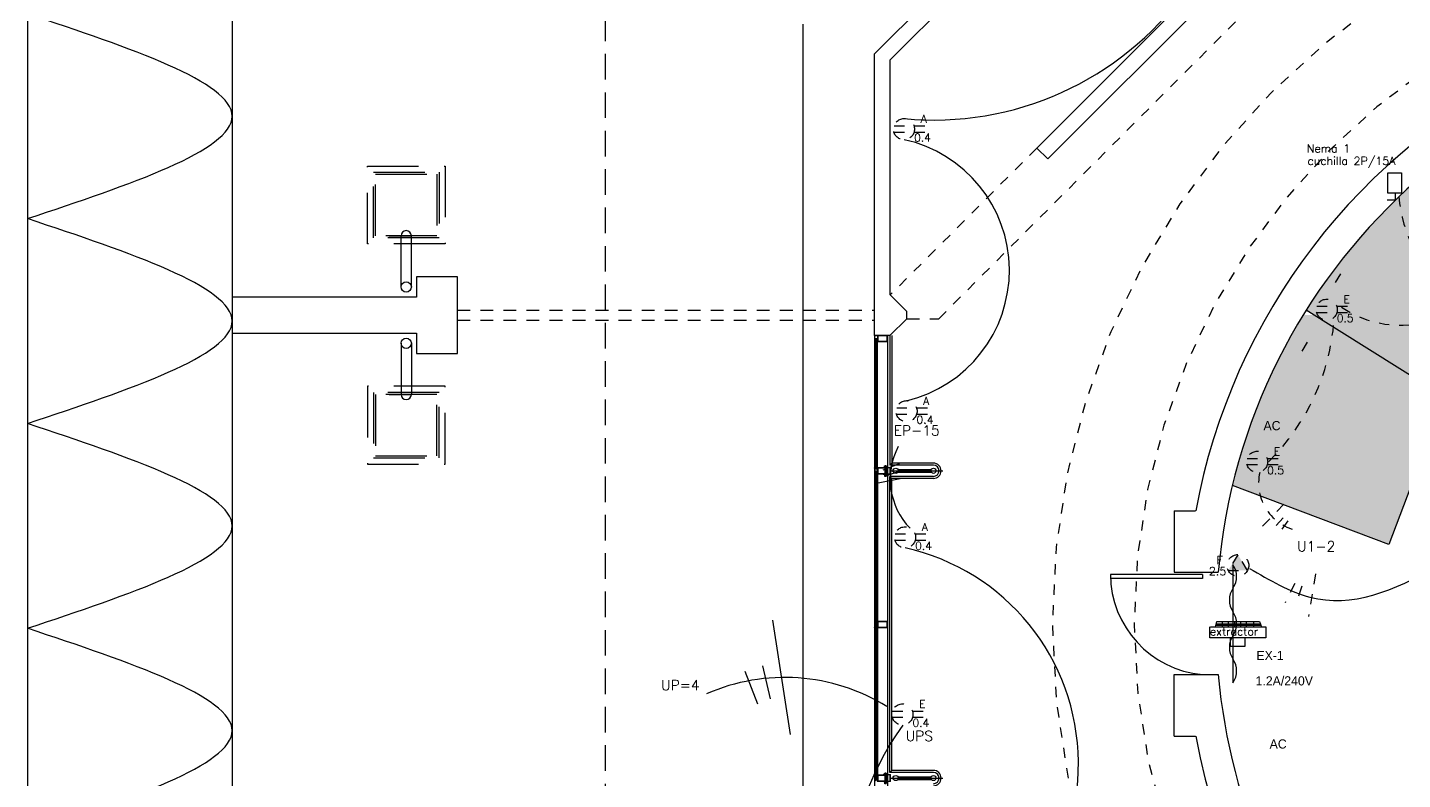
# Model space of a CAD drawing. Extents: x 622.2 to 680.8, y 643.9 to 685.6.
# Drawn here: x 622.25 to 635.68, y 662.4 to 669.74 of the extents above; entities that cross this region are included whole.
import ezdxf

# ---------------------------------------------------------------- set-up
doc = ezdxf.new("R2010")
doc.units = 0
doc.header["$LTSCALE"] = 0.5
doc.header["$MEASUREMENT"] = 0
for name, pattern in [('DASHDOTX2', [2, 1, -0.5, 0, -0.5]), ('HIDDEN', [0.375, 0.25, -0.125]), ('HIDDEN2', [0.1875, 0.125, -0.0625])]:
    doc.linetypes.add(name, pattern=pattern)
for name, color, linetype in [('ALUMBRADO', 6, 'CONTINUOUS'), ('columnas', 5, 'CONTINUOUS'), ('paredes', 1, 'CONTINUOUS'), ('PISO', 1, 'CONTINUOUS'), ('pisoplanta', 1, 'CONTINUOUS'), ('PROYECCIONES', 6, 'HIDDEN'), ('PUERTAS', 1, 'CONTINUOUS'), ('talud', 5, 'CONTINUOUS'), ('texturas', 6, 'CONTINUOUS'), ('TOMAS', 4, 'HIDDEN2'), ('TUBERIA', 7, 'DASHDOTX2'), ('UNIFILAR', 1, 'CONTINUOUS'), ('ventanas', 1, 'CONTINUOUS'), ('vidrio', 6, 'CONTINUOUS')]:
    doc.layers.add(name, color=color, linetype=linetype)
doc.styles.add('romans', font='romans.shx')

# ---------------------------------------------------------------- blocks, each defined once
blk = doc.blocks.new('apoymuro-cortina')
at = {"layer": 'vidrio', "color": 1, "linetype": 'Continuous'}
for p, q in [((0, 0), (-0.099, 0)), ((0, -0.057), (0, 0)), ((-0.125, -0.001), (-0.125, -0.057)), ((-0.119, 0), (-0.124, 0)), ((-0.124, -0.057), (-0.119, -0.057)), ((-0.122, -0.01), (-0.122, -0.003)), ((-0.122, -0.032), (-0.122, -0.013)), ((-0.096, -0.032), (-0.122, -0.032)), ((-0.122, -0.035), (-0.096, -0.035)), ((-0.122, -0.044), (-0.122, -0.035)), ((-0.122, -0.054), (-0.122, -0.048)), ((-0.121, -0.003), (-0.12, -0.003)), ((-0.12, -0.01), (-0.121, -0.01)), ((-0.121, -0.013), (-0.119, -0.013)), ((-0.119, -0.045), (-0.121, -0.045)), ((-0.121, -0.047), (-0.12, -0.047)), ((-0.12, -0.055), (-0.121, -0.055)), ((-0.12, -0.003), (-0.12, -0.004)), ((-0.12, -0.009), (-0.12, -0.01)), ((-0.12, -0.047), (-0.12, -0.048)), ((-0.12, -0.054), (-0.12, -0.055)), ((-0.119, -0.004), (-0.119, -0.001)), ((-0.119, -0.012), (-0.119, -0.009)), ((-0.119, -0.048), (-0.119, -0.045)), ((-0.119, -0.057), (-0.119, -0.054)), ((-0.1, -0.001), (-0.1, -0.004)), ((-0.1, -0.009), (-0.1, -0.012)), ((-0.1, -0.045), (-0.1, -0.048)), ((-0.1, -0.054), (-0.1, -0.057)), ((-0.099, -0.013), (-0.097, -0.013)), ((-0.097, -0.045), (-0.099, -0.045)), ((-0.099, -0.057), (-0.094, -0.057)), ((-0.098, -0.003), (-0.097, -0.003)), ((-0.098, -0.004), (-0.098, -0.003)), ((-0.098, -0.01), (-0.098, -0.009)), ((-0.097, -0.01), (-0.098, -0.01)), ((-0.098, -0.047), (-0.097, -0.047)), ((-0.098, -0.048), (-0.098, -0.047)), ((-0.098, -0.055), (-0.098, -0.054)), ((-0.097, -0.055), (-0.098, -0.055)), ((-0.096, -0.003), (-0.096, -0.01)), ((-0.096, -0.013), (-0.096, -0.032)), ((-0.096, -0.035), (-0.096, -0.044)), ((-0.096, -0.048), (-0.096, -0.054)), ((-0.094, -0.057), (0, -0.057)), ((-0.093, -0.003), (-0.093, -0.054)), ((-0.004, -0.003), (-0.093, -0.003)), ((-0.093, -0.055), (-0.004, -0.055)), ((-0.003, -0.054), (-0.003, -0.003))]:
    blk.add_line(p, q, dxfattribs=at)
at = {"layer": 'vidrio', "linetype": 'Continuous'}
for p, q in [((-0.04, 0.002), (-0.04, 0.005)), ((-0.04, 0.005), (0.031, 0.005)), ((0.027, 0.002), (-0.04, 0.002)), ((-0.032, 0.006), (-0.032, 0.008)), ((-0.032, 0.008), (-0.006, 0.008)), ((-0.006, 0.006), (-0.032, 0.006)), ((-0.009, 0.01), (-0.029, 0.01)), ((-0.029, 0.01), (-0.029, 0.008)), ((-0.029, 0.008), (-0.009, 0.008)), ((-0.028, 0.011), (-0.028, 0.02)), ((-0.026, 0.021), (-0.011, 0.021)), ((-0.011, 0.011), (-0.026, 0.011)), ((-0.024, 0.02), (-0.024, 0.011)), ((-0.015, 0.021), (-0.023, 0.021)), ((-0.014, 0.011), (-0.014, 0.02)), ((-0.009, 0.02), (-0.009, 0.011)), ((-0.009, 0.008), (-0.009, 0.01)), ((-0.006, 0.008), (-0.006, 0.006)), ((0.027, -0.059), (0.027, 0.002)), ((0.031, -0.063), (0.031, 0.005)), ((-0.105, -0.044), (-0.113, -0.044)), ((-0.04, -0.059), (0.027, -0.059)), ((-0.04, -0.063), (-0.04, -0.059)), ((0.031, -0.063), (-0.04, -0.063)), ((-0.032, -0.063), (-0.032, -0.065)), ((-0.006, -0.063), (-0.032, -0.063)), ((-0.032, -0.065), (-0.006, -0.065)), ((-0.029, -0.068), (-0.029, -0.065)), ((-0.029, -0.065), (-0.009, -0.065)), ((-0.009, -0.068), (-0.029, -0.068)), ((-0.028, -0.069), (-0.028, -0.078)), ((-0.011, -0.068), (-0.026, -0.068)), ((-0.026, -0.078), (-0.011, -0.078)), ((-0.013, -0.005), (-0.025, -0.005)), ((-0.025, -0.005), (-0.025, -0.052)), ((-0.025, -0.052), (-0.013, -0.052)), ((-0.025, -0.083), (-0.025, -0.078)), ((-0.013, -0.079), (-0.025, -0.079)), ((-0.013, -0.081), (-0.025, -0.081)), ((-0.025, -0.083), (-0.024, -0.084)), ((-0.013, -0.083), (-0.025, -0.083)), ((-0.024, -0.078), (-0.024, -0.069)), ((-0.014, -0.084), (-0.024, -0.084)), ((-0.015, -0.078), (-0.023, -0.078)), ((-0.015, -0.08), (-0.023, -0.08)), ((-0.015, -0.082), (-0.023, -0.082)), ((-0.019, -0.084), (-0.019, -0.084)), ((-0.014, -0.069), (-0.014, -0.078)), ((-0.013, -0.083), (-0.014, -0.084)), ((-0.013, -0.052), (-0.013, -0.005)), ((-0.013, -0.083), (-0.013, -0.078)), ((-0.009, -0.065), (-0.009, -0.068)), ((-0.009, -0.078), (-0.009, -0.069)), ((-0.006, -0.065), (-0.006, -0.063))]:
    blk.add_line(p, q, dxfattribs=at)
at = {"layer": 'vidrio', "color": 1, "linetype": 'Continuous', "extrusion": (0, 0, -1)}
for centre, major_axis, start_param, end_param in [((-0.099, -0.001), (0.000451, -0.000451), 2.356194, 3.926991), ((-0.124, -0.001), (0.000451, -0.000451), 2.356194, 3.926991), ((-0.124, -0.057), (0.000451, 0.000451), 2.356194, 3.926991), ((-0.121, -0.003), (0.000451, -0.000451), 2.356194, 3.926991), ((-0.121, -0.01), (0.000451, 0.000451), 2.356194, 3.926991), ((-0.121, -0.013), (0.000451, -0.000451), 2.356194, 3.926991), ((-0.121, -0.044), (0.000451, 0.000451), 2.356194, 3.926991), ((-0.121, -0.048), (0.000451, -0.000451), 2.356194, 3.926991), ((-0.121, -0.054), (0.000451, 0.000451), 2.356194, 3.926991), ((-0.119, -0.004), (0.000451, 0.000451), 2.356194, 3.926991), ((-0.119, -0.009), (0.000451, -0.000451), 2.356194, 3.926991), ((-0.119, -0.048), (0.000451, 0.000451), 2.356194, 3.926991), ((-0.119, -0.054), (0.000451, -0.000451), 2.356194, 3.926991), ((-0.119, -0.001), (0.000451, -0.000451), 3.926991, 5.497787), ((-0.119, -0.004), (0.000451, -0.000451), -0.785398, 0.785398), ((-0.119, -0.009), (0.000451, -0.000451), 3.926991, 5.497787), ((-0.119, -0.012), (0.000451, -0.000451), -0.785398, 0.785398), ((-0.119, -0.045), (0.000451, -0.000451), 3.926991, 5.497787), ((-0.119, -0.048), (0.000451, -0.000451), -0.785398, 0.785398), ((-0.119, -0.054), (0.000451, -0.000451), 3.926991, 5.497787), ((-0.119, -0.057), (0.000451, -0.000451), -0.785398, 0.785398), ((-0.099, -0.004), (0.000451, 0.000451), 2.356194, 3.926991), ((-0.099, -0.009), (0.000451, -0.000451), 2.356194, 3.926991), ((-0.099, -0.012), (0.000451, 0.000451), 2.356194, 3.926991), ((-0.099, -0.045), (0.000451, -0.000451), 2.356194, 3.926991), ((-0.099, -0.048), (0.000451, 0.000451), 2.356194, 3.926991), ((-0.099, -0.054), (0.000451, -0.000451), 2.356194, 3.926991), ((-0.099, -0.057), (0.000451, 0.000451), 2.356194, 3.926991), ((-0.099, -0.004), (0.000451, -0.000451), -0.785398, 0.785398), ((-0.099, -0.009), (0.000451, -0.000451), 3.926991, 5.497787), ((-0.099, -0.048), (0.000451, -0.000451), -0.785398, 0.785398), ((-0.099, -0.054), (0.000451, -0.000451), 3.926991, 5.497787), ((-0.097, -0.003), (0.000451, 0.000451), 5.497787, 7.068583), ((-0.097, -0.01), (0.000451, -0.000451), -0.785398, 0.785398), ((-0.097, -0.013), (0.000451, -0.000451), 3.926991, 5.497787), ((-0.097, -0.044), (0.000451, -0.000451), -0.785398, 0.785398), ((-0.097, -0.048), (0.000451, 0.000451), 5.497787, 7.068583), ((-0.093, -0.003), (0.000361, 0.000361), 3.926991, 5.497787), ((-0.093, -0.054), (0.000361, 0.000361), 2.356194, 3.926991)]:
    blk.add_ellipse(centre, major_axis=major_axis, ratio=1, start_param=start_param, end_param=end_param, dxfattribs=at)
at = {"layer": 'vidrio', "linetype": 'Continuous', "extrusion": (0, 0, -1)}
for centre, major_axis, start_param, end_param in [((-0.026, 0.016), (0.00325, -0.00325), 3.399063, 4.454918), ((-0.026, 0.015), (0.00325, -0.00325), 0.257471, 1.313326), ((-0.019, 0), (0.0144, -0.0144), 3.678281, 4.175701), ((-0.019, 0.031), (0.0144, 0.0144), 2.107484, 2.604904), ((-0.011, 0.016), (0.00325, -0.00325), 3.399063, 4.454918), ((-0.011, 0.015), (0.00325, -0.00325), 0.257471, 1.313326), ((-0.026, -0.073), (0.00325, 0.00325), 4.96986, 6.025715), ((-0.026, -0.074), (0.00325, 0.00325), 1.828267, 2.884122), ((-0.019, -0.088), (0.0144, 0.0144), 5.249077, 5.746497), ((-0.019, -0.058), (0.0144, -0.0144), 0.536688, 1.034108), ((-0.011, -0.073), (0.00325, 0.00325), 4.96986, 6.025715), ((-0.011, -0.074), (0.00325, 0.00325), 1.828267, 2.884122)]:
    blk.add_ellipse(centre, major_axis=major_axis, ratio=1, start_param=start_param, end_param=end_param, dxfattribs=at)
at = {"layer": 'vidrio', "color": 5, "linetype": 'Continuous', "extrusion": (0, 0, -1)}
for centre, major_axis, start_param, end_param in [((-0.004, -0.003), (0.000361, -0.000361), 3.926991, 5.497787), ((-0.004, -0.054), (0.000361, 0.000361), 0.785398, 2.356194)]:
    blk.add_ellipse(centre, major_axis=major_axis, ratio=1, start_param=start_param, end_param=end_param, dxfattribs=at)

msp = doc.modelspace()

# ---------------------------------------------------------------- hatches: boundary and pattern name
at = {"layer": 'PROYECCIONES', "true_color": 0x939598}
h = msp.add_hatch(dxfattribs=at)
h.set_pattern_fill('CROSS,_O', color=252, scale=0.3)
h.set_pattern_definition([(0, (-413.19032, -572.80315), (0.075, 0.075), [0.0375, -0.1125]), (90, (-413.17157, -572.8219), (-0.075, 0.075), [0.0375, -0.1125])])
h.paths.add_polyline_path([(639.606, 669.676, 0.14114), (636.547, 668.795), (637.345, 667.525, -0.14114), (639.606, 668.176)])
h.paths.add_polyline_path([(639.606, 668.176, 0.14114), (637.345, 667.525), (637.396, 667.444), (639.045, 668.068), (639.311, 667.207, -0.01158), (639.606, 667.353)])
h.paths.add_polyline_path([(639.606, 668.176), (639.606, 667.353, -0.058512), (641.178, 667.875, 0.094999)])
h.paths.add_polyline_path([(641.227, 667.782), (641.201, 667.865, 0.001493), (641.178, 667.875, 0.058512), (639.606, 667.353), (639.606, 667.281)])
h.paths.add_polyline_path([(640.673, 669.576, 0.046716), (639.606, 669.676), (639.606, 668.176, -0.096506), (641.201, 667.865)])
h.paths.add_polyline_path([(636.547, 668.795, 0.056195), (635.54, 667.992), (636.595, 666.936), (636.606, 666.936, -0.05576), (637.345, 667.525)])
h.paths.add_polyline_path([(637.396, 667.444), (637.345, 667.525, 0.032583), (636.897, 667.201), (637.025, 667.073)])
h.paths.add_polyline_path([(636.742, 666.79), (636.6, 666.931, 0.023569), (636.331, 666.635), (636.459, 666.507)])
h.paths.add_polyline_path([(636.888, 666.936), (636.606, 666.936, 0.000433), (636.6, 666.931), (636.742, 666.79)])
h.paths.add_polyline_path([(637.025, 667.073), (636.897, 667.201, 0.023135), (636.606, 666.936), (636.888, 666.936)], flags=17)
h.paths.add_polyline_path([(636.6, 666.931), (636.595, 666.936), (634.813, 666.936), (636.007, 666.187, -0.056195)])
h.paths.add_polyline_path([(635.54, 667.992, 0.056195), (634.737, 666.985), (634.813, 666.936), (636.595, 666.936)])
h.paths.add_polyline_path([(636.459, 666.507), (636.331, 666.635, 0.032583), (636.007, 666.187), (636.088, 666.136)])
h.paths.add_polyline_path([(636.088, 666.136), (636.007, 666.187, 0.092507), (635.434, 664.737), (635.542, 664.695)])
h.paths.add_polyline_path([(636.007, 666.187), (634.813, 666.936), (634.707, 666.936, 0.078788), (634.016, 665.273), (635.434, 664.737, -0.092507)])

# ---------------------------------------------------------------- linework, layer by layer
at = {"layer": 'columnas'}
msp.add_lwpolyline([(624.245, 667.111), (624.245, 666.761), (626.045, 666.761), (626.045, 666.561), (626.445, 666.561), (626.445, 667.311), (626.045, 667.311), (626.045, 667.111), (624.245, 667.111)], dxfattribs=at)
at = {"layer": 'paredes'}
for p, q in [((632.105, 668.567), (635.2, 671.661)), ((632.211, 668.461), (635.112, 671.361)), ((630.67, 669.425), (631.355, 670.11)), ((630.52, 669.488), (631.026, 669.993)), ((630.52, 666.736), (630.52, 669.488)), ((630.67, 669.425), (630.67, 667.136)), ((632.105, 668.567), (632.211, 668.461)), ((630.835, 666.972), (630.67, 667.136)), ((630.67, 666.736), (630.835, 666.901)), ((630.835, 666.901), (630.835, 666.972)), ((630.67, 666.736), (630.52, 666.736)), ((633.445, 665.026), (633.445, 664.426)), ((633.445, 662.826), (633.445, 663.426))]:
    msp.add_line(p, q, dxfattribs=at)
at = {"layer": 'paredes', "color": 6}
msp.add_line((630.52, 666.736), (630.52, 657.88), dxfattribs=at)
at = {"layer": 'paredes', "ltscale": 0.75}
for p, q in [((633.445, 665.026), (633.656, 665.026)), ((633.445, 664.426), (633.877, 664.426)), ((633.445, 663.426), (633.877, 663.426)), ((633.445, 662.826), (633.656, 662.826))]:
    msp.add_line(p, q, dxfattribs=at)
for radius, start, end in [(5.75, 4.9885, 175.0115), (6.05, 115.4706, 169.5243), (5.75, 184.9885, 259.9846), (6.05, 190.4757, 254.665)]:
    msp.add_arc((639.606, 663.926), radius, start, end, dxfattribs=at)
at = {"layer": 'PISO', "color": 1, "ltscale": 0.1}
for p, q in [((636.088, 666.136), (634.737, 666.985)), ((636.088, 666.136), (635.542, 664.695)), ((635.542, 664.695), (634.016, 665.273))]:
    msp.add_line(p, q, dxfattribs=at)
at = {"layer": 'pisoplanta', "color": 6}
for p, q in [((630.67, 666.736), (630.67, 665.471)), ((630.69, 666.736), (630.69, 665.491)), ((630.67, 665.471), (630.69, 665.491)), ((631.095, 665.471), (630.67, 665.471)), ((631.095, 665.491), (630.69, 665.491)), ((631.095, 665.361), (630.67, 665.361)), ((630.67, 662.471), (630.67, 665.361)), ((630.67, 665.361), (630.69, 665.341)), ((631.095, 665.341), (630.69, 665.341)), ((630.69, 662.491), (630.69, 665.341)), ((630.67, 662.471), (630.69, 662.491)), ((631.095, 662.471), (630.67, 662.471)), ((631.095, 662.491), (630.69, 662.491))]:
    msp.add_line(p, q, dxfattribs=at)
for centre, radius in [((631.095, 665.416), 0.075), ((631.095, 665.416), 0.055), ((631.095, 662.416), 0.075), ((631.095, 662.416), 0.055)]:
    msp.add_arc(centre, radius, 270, 90, dxfattribs=at)
at = {"layer": 'PROYECCIONES', "color": 1, "ltscale": 2}
msp.add_line((627.888, 674.736), (627.888, 653.116), dxfattribs=at)
at = {"layer": 'PROYECCIONES', "ltscale": 0.8}
for p, q in [((631.147, 666.901), (635.36, 671.114)), ((632.105, 668.567), (630.673, 667.134))]:
    msp.add_line(p, q, dxfattribs=at)
at = {"layer": 'PROYECCIONES'}
for p, q in [((626.445, 666.986), (630.52, 666.986)), ((626.445, 666.886), (630.52, 666.886)), ((630.835, 666.901), (631.147, 666.901))]:
    msp.add_line(p, q, dxfattribs=at)
at = {"layer": 'PROYECCIONES', "ltscale": 0.8}
for radius, start in [(7.35, 270.3718), (6.55, 270.4172)]:
    msp.add_arc((639.606, 663.926), radius, start, 270, dxfattribs=at)
at = {"layer": 'PUERTAS', "ltscale": 0.1}
for p, q in [((634.022, 663.347), (634.022, 664.5)), ((633.723, 664.404), (632.823, 664.404)), ((633.723, 664.364), (632.823, 664.364)), ((633.723, 664.404), (633.723, 664.364))]:
    msp.add_line(p, q, dxfattribs=at)
at = {"layer": 'PUERTAS'}
for centre, start, end in [((633.855, 664.384), 325.2647, 34.7353), ((634.188, 664.154), 145.2647, 214.7353), ((633.855, 663.923), 325.2647, 34.7353), ((634.188, 663.693), 145.2647, 214.7353), ((633.855, 663.462), 325.2647, 34.7353)]:
    msp.add_arc(centre, 0.202, start, end, dxfattribs=at)
at = {"layer": 'PUERTAS', "ltscale": 0.1}
msp.add_arc((633.814, 664.413), 0.991, 180.495, 264.7466, dxfattribs=at)
at = {"layer": 'talud'}
for p, q in [((622.245, 677.011), (622.245, 649.878)), ((624.245, 675.011), (624.245, 651.878))]:
    msp.add_line(p, q, dxfattribs=at)
at = {"layer": 'texturas', "color": 1}
msp.add_line((629.82, 669.778), (629.82, 657.59), dxfattribs=at)
at = {"layer": 'texturas'}
for points in [[(622.245, 667.878), (624.245, 668.878), (622.245, 669.878)], [(622.245, 665.878), (624.245, 666.878), (622.245, 667.878)], [(622.245, 663.878), (624.245, 664.878), (622.245, 665.878)], [(622.245, 661.878), (624.245, 662.878), (622.245, 663.878)]]:
    msp.add_spline(points, degree=3, dxfattribs=at)
at = {"layer": 'TOMAS', "color": 4}
for p, q in [((630.712, 668.784), (631.03, 668.784)), ((630.712, 668.724), (631.03, 668.724)), ((635.071, 667.339), (634.977, 667.186)), ((634.746, 666.671), (634.653, 666.518)), ((630.736, 666.03), (631.055, 666.03)), ((630.736, 665.97), (631.055, 665.97)), ((630.722, 664.799), (631.041, 664.799)), ((630.722, 664.738), (631.041, 664.738)), ((634.069, 664.597), (633.975, 664.444)), ((634.162, 664.444), (634.069, 664.597)), ((633.975, 664.444), (634.162, 664.444))]:
    msp.add_line(p, q, dxfattribs=at)
at = {"layer": 'TOMAS', "color": 1}
for p, q in [((634.841, 667.022), (635.16, 667.022)), ((634.841, 666.961), (635.16, 666.961)), ((634.161, 665.537), (634.48, 665.537)), ((634.161, 665.476), (634.48, 665.476))]:
    msp.add_line(p, q, dxfattribs=at)
at = {"layer": 'TOMAS', "linetype": 'Continuous'}
for p, q in [((630.76, 665.483), (630.601, 665.421)), ((630.787, 665.342), (630.521, 665.288)), ((630.742, 665.404), (630.618, 665.359))]:
    msp.add_line(p, q, dxfattribs=at)
at = {"layer": 'TOMAS'}
for p, q in [((634.519, 665.09), (634.275, 664.839)), ((634.512, 664.957), (634.431, 664.869)), ((634.556, 664.928), (634.49, 664.832)), ((634.826, 664.409), (634.759, 663.994)), ((634.625, 664.316), (634.531, 664.128)), ((634.692, 664.289), (634.638, 664.115))]:
    msp.add_line(p, q, dxfattribs=at)
at = {"layer": 'TOMAS', "color": 5, "linetype": 'Continuous'}
for p, q in [((629.524, 663.956), (629.697, 662.841)), ((629.251, 663.461), (629.375, 663.139)), ((629.424, 663.51), (629.499, 663.188))]:
    msp.add_line(p, q, dxfattribs=at)
at = {"layer": 'TOMAS', "color": 5}
for p, q in [((630.696, 663.07), (631.015, 663.07)), ((630.696, 663.009), (631.015, 663.009))]:
    msp.add_line(p, q, dxfattribs=at)
at = {"layer": 'TOMAS', "color": 4}
for centre, radius in [((630.807, 668.752), 0.103), ((630.832, 665.998), 0.103), ((630.818, 664.766), 0.103), ((634.069, 664.492), 0.106)]:
    msp.add_circle(centre, radius, dxfattribs=at)
at = {"layer": 'TOMAS', "color": 1}
for centre in [(634.937, 666.989), (634.257, 665.504)]:
    msp.add_circle(centre, 0.103, dxfattribs=at)
at = {"layer": 'TOMAS', "color": 5}
msp.add_circle((630.792, 663.037), 0.103, dxfattribs=at)
at = {"layer": 'TOMAS', "linetype": 'Continuous'}
for centre, radius, start, end in [((631.102, 671.867), 3.026, 264.4396, 324.1529), ((630.53, 667.372), 1.307, 283.3717, 77.7018), ((631.361, 665.333), 0.688, 152.3934, 224.0519), ((630.354, 662.556), 2.157, 283.3702, 77.5729)]:
    msp.add_arc(centre, radius, start, end, dxfattribs=at)
at = {"layer": 'TOMAS'}
for centre, radius, start, end in [((635.655, 667.851), 1.014, 235.5758, 39.7504), ((636.972, 668.206), 1.336, 184.759, 278.5856), ((632.849, 667.046), 2.165, 314.7031, 355.6369), ((634.743, 665.296), 0.472, 167.1923, 259.8819)]:
    msp.add_arc(centre, radius, start, end, dxfattribs=at)
at = {"layer": 'TOMAS', "color": 5, "linetype": 'Continuous'}
for centre, radius, start, end in [((629.642, 661.505), 1.893, 58.1912, 113.7557), ((633.125, 661.259), 2.869, 144.2847, 215.4457)]:
    msp.add_arc(centre, radius, start, end, dxfattribs=at)
at = {"layer": 'TOMAS', "linetype": 'Continuous'}
msp.add_spline([(634.182, 664.463), (634.772, 664.182), (637.292, 665.2), (640.334, 665.146), (644.409, 665.039)], degree=3, dxfattribs=at)
at = {"layer": 'TOMAS', "color": 4}
msp.add_solid([(633.975, 664.444), (634.069, 664.597), (634.162, 664.444)], dxfattribs=at)
at = {"layer": 'TUBERIA', "color": 1}
for p, q in [((625.778, 667.711), (625.995, 667.711)), ((625.895, 667.211), (625.895, 667.711)), ((625.995, 667.211), (625.995, 667.711)), ((625.895, 666.661), (625.895, 666.161)), ((625.995, 666.661), (625.995, 666.161)), ((625.778, 666.161), (625.995, 666.161))]:
    msp.add_line(p, q, dxfattribs=at)
for points in [[(626.325, 667.631), (625.565, 667.631), (625.565, 668.391), (626.325, 668.391)], [(626.265, 667.691), (625.625, 667.691), (625.625, 668.331), (626.265, 668.331)], [(626.245, 667.711), (625.645, 667.711), (625.645, 668.311), (626.245, 668.311)], [(626.325, 666.241), (625.565, 666.241), (625.565, 665.481), (626.325, 665.481)], [(626.265, 666.181), (625.625, 666.181), (625.625, 665.541), (626.265, 665.541)], [(626.245, 666.161), (625.645, 666.161), (625.645, 665.561), (626.245, 665.561)]]:
    msp.add_lwpolyline(points, close=True, dxfattribs=at)
at = {"layer": 'TUBERIA', "color": 1, "linetype": 'Continuous'}
for centre in [(625.945, 667.211), (625.945, 666.661)]:
    msp.add_circle(centre, 0.05, dxfattribs=at)
for centre, start, end in [((625.945, 667.711), 0, 180), ((625.945, 666.161), 180, 0)]:
    msp.add_arc(centre, 0.05, start, end, dxfattribs=at)
at = {"layer": 'UNIFILAR', "color": 3}
for p, q in [((635.605, 668.128), (635.605, 668.058)), ((635.605, 668.058), (635.527, 668.058))]:
    msp.add_line(p, q, dxfattribs=at)
at = {"layer": 'UNIFILAR'}
for p, q in [((633.85, 663.892), (633.864, 663.944)), ((633.864, 663.944), (634.279, 663.944)), ((633.916, 663.944), (633.916, 663.891)), ((633.974, 663.942), (633.974, 663.891)), ((634.036, 663.942), (634.036, 663.894)), ((634.093, 663.944), (634.093, 663.892)), ((634.15, 663.942), (634.15, 663.892)), ((634.222, 663.944), (634.222, 663.894)), ((634.279, 663.944), (634.301, 663.891)), ((633.796, 663.784), (633.796, 663.893)), ((633.802, 663.893), (634.341, 663.893)), ((633.855, 663.908), (634.292, 663.908)), ((633.858, 663.923), (634.287, 663.923)), ((634.341, 663.893), (634.341, 663.784)), ((634.341, 663.784), (633.796, 663.784)), ((633.994, 663.784), (633.994, 663.705)), ((633.994, 663.705), (634.141, 663.705)), ((634.141, 663.705), (634.141, 663.784))]:
    msp.add_line(p, q, dxfattribs=at)
at = {"layer": 'UNIFILAR', "color": 3}
msp.add_lwpolyline([(635.668, 668.128), (635.534, 668.128), (635.534, 668.326), (635.668, 668.326)], close=True, dxfattribs=at)
at = {"layer": 'ventanas'}
msp.add_line((630.645, 666.736), (630.645, 657.932), dxfattribs=at)
at = {"layer": 'vidrio', "color": 1, "linetype": 'Continuous'}
for p, q in [((630.52, 666.736), (630.52, 666.68)), ((630.526, 666.736), (630.521, 666.736)), ((630.521, 666.679), (630.526, 666.679)), ((630.523, 666.727), (630.523, 666.733)), ((630.523, 666.704), (630.523, 666.723)), ((630.549, 666.704), (630.523, 666.704)), ((630.523, 666.702), (630.549, 666.702)), ((630.523, 666.692), (630.523, 666.702)), ((630.523, 666.682), (630.523, 666.689)), ((630.524, 666.734), (630.525, 666.734)), ((630.525, 666.726), (630.524, 666.726)), ((630.524, 666.724), (630.526, 666.724)), ((630.526, 666.692), (630.524, 666.692)), ((630.524, 666.689), (630.525, 666.689)), ((630.525, 666.682), (630.524, 666.682)), ((630.525, 666.734), (630.525, 666.733)), ((630.525, 666.728), (630.525, 666.726)), ((630.525, 666.689), (630.525, 666.688)), ((630.525, 666.683), (630.525, 666.682)), ((630.527, 666.733), (630.527, 666.736)), ((630.527, 666.724), (630.527, 666.728)), ((630.527, 666.688), (630.527, 666.691)), ((630.527, 666.68), (630.527, 666.683)), ((630.546, 666.736), (630.546, 666.733)), ((630.645, 666.736), (630.546, 666.736)), ((630.546, 666.728), (630.546, 666.724)), ((630.546, 666.724), (630.548, 666.724)), ((630.548, 666.692), (630.546, 666.692)), ((630.546, 666.691), (630.546, 666.688)), ((630.546, 666.683), (630.546, 666.68)), ((630.546, 666.679), (630.551, 666.679)), ((630.547, 666.734), (630.548, 666.734)), ((630.547, 666.733), (630.547, 666.734)), ((630.547, 666.726), (630.547, 666.728)), ((630.548, 666.726), (630.547, 666.726)), ((630.547, 666.689), (630.548, 666.689)), ((630.547, 666.688), (630.547, 666.689)), ((630.547, 666.682), (630.547, 666.683)), ((630.548, 666.682), (630.547, 666.682)), ((630.549, 666.733), (630.549, 666.727)), ((630.549, 666.723), (630.549, 666.704)), ((630.549, 666.702), (630.549, 666.692)), ((630.549, 666.689), (630.549, 666.682)), ((630.551, 666.679), (630.645, 666.679)), ((630.552, 666.733), (630.552, 666.682)), ((630.642, 666.734), (630.553, 666.734)), ((630.553, 666.682), (630.642, 666.682)), ((630.642, 666.682), (630.642, 666.733)), ((630.645, 666.679), (630.645, 666.736)), ((630.52, 663.944), (630.52, 663.888)), ((630.526, 663.944), (630.521, 663.944)), ((630.523, 663.935), (630.523, 663.941)), ((630.523, 663.912), (630.523, 663.931)), ((630.524, 663.942), (630.525, 663.942)), ((630.525, 663.934), (630.524, 663.934)), ((630.524, 663.932), (630.526, 663.932)), ((630.525, 663.942), (630.525, 663.941)), ((630.525, 663.935), (630.525, 663.934)), ((630.527, 663.941), (630.527, 663.944)), ((630.527, 663.932), (630.527, 663.935)), ((630.546, 663.944), (630.546, 663.941)), ((630.645, 663.944), (630.546, 663.944)), ((630.546, 663.935), (630.546, 663.932)), ((630.546, 663.932), (630.548, 663.932)), ((630.547, 663.942), (630.548, 663.942)), ((630.547, 663.941), (630.547, 663.942)), ((630.547, 663.934), (630.547, 663.935)), ((630.548, 663.934), (630.547, 663.934)), ((630.549, 663.941), (630.549, 663.935)), ((630.549, 663.931), (630.549, 663.912)), ((630.552, 663.941), (630.552, 663.89)), ((630.642, 663.942), (630.553, 663.942)), ((630.642, 663.89), (630.642, 663.941)), ((630.645, 663.887), (630.645, 663.944)), ((630.521, 663.887), (630.526, 663.887)), ((630.549, 663.912), (630.523, 663.912)), ((630.523, 663.91), (630.549, 663.91)), ((630.523, 663.9), (630.523, 663.91)), ((630.523, 663.89), (630.523, 663.897)), ((630.526, 663.9), (630.524, 663.9)), ((630.524, 663.897), (630.525, 663.897)), ((630.525, 663.889), (630.524, 663.889)), ((630.525, 663.897), (630.525, 663.896)), ((630.525, 663.891), (630.525, 663.889)), ((630.527, 663.896), (630.527, 663.899)), ((630.527, 663.888), (630.527, 663.891)), ((630.548, 663.9), (630.546, 663.9)), ((630.546, 663.899), (630.546, 663.896)), ((630.546, 663.891), (630.546, 663.888)), ((630.546, 663.887), (630.551, 663.887)), ((630.547, 663.897), (630.548, 663.897)), ((630.547, 663.896), (630.547, 663.897)), ((630.547, 663.889), (630.547, 663.891)), ((630.548, 663.889), (630.547, 663.889)), ((630.549, 663.91), (630.549, 663.9)), ((630.549, 663.897), (630.549, 663.89)), ((630.551, 663.887), (630.645, 663.887)), ((630.553, 663.89), (630.642, 663.89))]:
    msp.add_line(p, q, dxfattribs=at)
at = {"layer": 'vidrio', "linetype": 'Continuous'}
for p, q in [((630.532, 665.431), (630.532, 666.693)), ((630.54, 666.693), (630.532, 666.693)), ((630.536, 665.431), (630.536, 666.693)), ((630.54, 665.431), (630.54, 666.693)), ((630.549, 665.444), (630.549, 666.679)), ((630.532, 665.401), (630.532, 663.922)), ((630.536, 665.401), (630.536, 663.922)), ((630.54, 665.401), (630.54, 663.922)), ((630.549, 665.387), (630.549, 663.944)), ((630.532, 663.901), (630.532, 662.422)), ((630.54, 663.901), (630.532, 663.901)), ((630.536, 663.901), (630.536, 662.422)), ((630.54, 663.901), (630.54, 662.422)), ((630.549, 663.887), (630.549, 662.444))]:
    msp.add_line(p, q, dxfattribs=at)
at = {"layer": 'vidrio', "color": 6}
for p, q in [((630.532, 665.431), (630.54, 665.431)), ((630.676, 665.416), (631.186, 665.416)), ((630.532, 663.922), (630.54, 663.922)), ((630.532, 662.422), (630.54, 662.422)), ((630.676, 662.416), (631.186, 662.416))]:
    msp.add_line(p, q, dxfattribs=at)
at = {"layer": 'vidrio', "color": 1}
for p, q in [((630.748, 665.428), (631.074, 665.428)), ((630.748, 665.403), (631.074, 665.403)), ((630.748, 662.428), (631.074, 662.428)), ((630.748, 662.403), (631.074, 662.403))]:
    msp.add_line(p, q, dxfattribs=at)
at = {"layer": 'vidrio', "color": 5}
for centre in [(630.726, 665.416), (631.095, 665.416), (630.726, 662.416), (631.095, 662.416)]:
    msp.add_circle(centre, 0.025, dxfattribs=at)
at = {"layer": 'vidrio', "color": 1, "linetype": 'Continuous', "extrusion": (0, 0, -1)}
for centre, major_axis, start_param, end_param in [((630.521, 666.736), (0.000451, -0.000451), 2.356194, 3.926991), ((630.521, 666.68), (0.000451, 0.000451), 2.356194, 3.926991), ((630.524, 666.733), (0.000451, -0.000451), 2.356194, 3.926991), ((630.524, 666.727), (0.000451, 0.000451), 2.356194, 3.926991), ((630.524, 666.723), (0.000451, -0.000451), 2.356194, 3.926991), ((630.524, 666.692), (0.000451, 0.000451), 2.356194, 3.926991), ((630.524, 666.689), (0.000451, -0.000451), 2.356194, 3.926991), ((630.524, 666.682), (0.000451, 0.000451), 2.356194, 3.926991), ((630.526, 666.733), (0.000451, 0.000451), 2.356194, 3.926991), ((630.526, 666.728), (0.000451, -0.000451), 2.356194, 3.926991), ((630.526, 666.688), (0.000451, 0.000451), 2.356194, 3.926991), ((630.526, 666.683), (0.000451, -0.000451), 2.356194, 3.926991), ((630.526, 666.736), (0.000451, -0.000451), 3.926991, 5.497787), ((630.526, 666.733), (0.000451, -0.000451), -0.785398, 0.785398), ((630.526, 666.728), (0.000451, -0.000451), 3.926991, 5.497787), ((630.526, 666.724), (0.000451, -0.000451), -0.785398, 0.785398), ((630.526, 666.691), (0.000451, -0.000451), 3.926991, 5.497787), ((630.526, 666.688), (0.000451, -0.000451), -0.785398, 0.785398), ((630.526, 666.683), (0.000451, -0.000451), 3.926991, 5.497787), ((630.526, 666.68), (0.000451, -0.000451), -0.785398, 0.785398), ((630.546, 666.736), (0.000451, -0.000451), 2.356194, 3.926991), ((630.546, 666.733), (0.000451, -0.000451), -0.785398, 0.785398), ((630.546, 666.733), (0.000451, 0.000451), 2.356194, 3.926991), ((630.546, 666.728), (0.000451, -0.000451), 2.356194, 3.926991), ((630.546, 666.728), (0.000451, -0.000451), 3.926991, 5.497787), ((630.546, 666.724), (0.000451, 0.000451), 2.356194, 3.926991), ((630.546, 666.691), (0.000451, -0.000451), 2.356194, 3.926991), ((630.546, 666.688), (0.000451, -0.000451), -0.785398, 0.785398), ((630.546, 666.688), (0.000451, 0.000451), 2.356194, 3.926991), ((630.546, 666.683), (0.000451, -0.000451), 2.356194, 3.926991), ((630.546, 666.683), (0.000451, -0.000451), 3.926991, 5.497787), ((630.546, 666.68), (0.000451, 0.000451), 2.356194, 3.926991), ((630.548, 666.733), (0.000451, 0.000451), 5.497787, 7.068583), ((630.548, 666.727), (0.000451, -0.000451), -0.785398, 0.785398), ((630.548, 666.723), (0.000451, -0.000451), 3.926991, 5.497787), ((630.548, 666.692), (0.000451, -0.000451), -0.785398, 0.785398), ((630.548, 666.689), (0.000451, 0.000451), 5.497787, 7.068583), ((630.553, 666.733), (0.000361, 0.000361), 3.926991, 5.497787), ((630.553, 666.682), (0.000361, 0.000361), 2.356194, 3.926991), ((630.521, 663.944), (0.000451, -0.000451), 2.356194, 3.926991), ((630.524, 663.941), (0.000451, -0.000451), 2.356194, 3.926991), ((630.524, 663.935), (0.000451, 0.000451), 2.356194, 3.926991), ((630.524, 663.931), (0.000451, -0.000451), 2.356194, 3.926991), ((630.526, 663.941), (0.000451, 0.000451), 2.356194, 3.926991), ((630.526, 663.935), (0.000451, -0.000451), 2.356194, 3.926991), ((630.526, 663.944), (0.000451, -0.000451), 3.926991, 5.497787), ((630.526, 663.941), (0.000451, -0.000451), -0.785398, 0.785398), ((630.526, 663.935), (0.000451, -0.000451), 3.926991, 5.497787), ((630.526, 663.932), (0.000451, -0.000451), -0.785398, 0.785398), ((630.546, 663.944), (0.000451, -0.000451), 2.356194, 3.926991), ((630.546, 663.941), (0.000451, -0.000451), -0.785398, 0.785398), ((630.546, 663.941), (0.000451, 0.000451), 2.356194, 3.926991), ((630.546, 663.935), (0.000451, -0.000451), 2.356194, 3.926991), ((630.546, 663.935), (0.000451, -0.000451), 3.926991, 5.497787), ((630.546, 663.932), (0.000451, 0.000451), 2.356194, 3.926991), ((630.548, 663.941), (0.000451, 0.000451), 5.497787, 7.068583), ((630.548, 663.935), (0.000451, -0.000451), -0.785398, 0.785398), ((630.548, 663.931), (0.000451, -0.000451), 3.926991, 5.497787), ((630.553, 663.941), (0.000361, 0.000361), 3.926991, 5.497787), ((630.521, 663.888), (0.000451, 0.000451), 2.356194, 3.926991), ((630.524, 663.9), (0.000451, 0.000451), 2.356194, 3.926991), ((630.524, 663.897), (0.000451, -0.000451), 2.356194, 3.926991), ((630.524, 663.89), (0.000451, 0.000451), 2.356194, 3.926991), ((630.526, 663.896), (0.000451, 0.000451), 2.356194, 3.926991), ((630.526, 663.891), (0.000451, -0.000451), 2.356194, 3.926991), ((630.526, 663.899), (0.000451, -0.000451), 3.926991, 5.497787), ((630.526, 663.896), (0.000451, -0.000451), -0.785398, 0.785398), ((630.526, 663.891), (0.000451, -0.000451), 3.926991, 5.497787), ((630.526, 663.888), (0.000451, -0.000451), -0.785398, 0.785398), ((630.546, 663.899), (0.000451, -0.000451), 2.356194, 3.926991), ((630.546, 663.896), (0.000451, -0.000451), -0.785398, 0.785398), ((630.546, 663.896), (0.000451, 0.000451), 2.356194, 3.926991), ((630.546, 663.891), (0.000451, -0.000451), 2.356194, 3.926991), ((630.546, 663.891), (0.000451, -0.000451), 3.926991, 5.497787), ((630.546, 663.888), (0.000451, 0.000451), 2.356194, 3.926991), ((630.548, 663.9), (0.000451, -0.000451), -0.785398, 0.785398), ((630.548, 663.897), (0.000451, 0.000451), 5.497787, 7.068583), ((630.553, 663.89), (0.000361, 0.000361), 2.356194, 3.926991)]:
    msp.add_ellipse(centre, major_axis=major_axis, ratio=1, start_param=start_param, end_param=end_param, dxfattribs=at)
at = {"layer": 'vidrio', "color": 5, "linetype": 'Continuous', "extrusion": (0, 0, -1)}
for centre, major_axis, start_param, end_param in [((630.642, 666.733), (0.000361, -0.000361), 3.926991, 5.497787), ((630.642, 666.682), (0.000361, 0.000361), 0.785398, 2.356194)]:
    msp.add_ellipse(centre, major_axis=major_axis, ratio=1, start_param=start_param, end_param=end_param, dxfattribs=at)

# ---------------------------------------------------------------- block references
at = {"layer": 'paredes', "color": 6}
for p in [(630.645, 665.444), (630.645, 662.444)]:
    msp.add_blockref('apoymuro-cortina', p, dxfattribs=at)

# ---------------------------------------------------------------- texts
at = {"layer": 'ALUMBRADO', "color": 3, "style": 'romans'}
for s, height, p in [('Nema 1', 0.0789, (634.743, 668.524)), ('cuchilla 2P/15A', 0.07892, (634.749, 668.402)), ('EP-15', 0.0987, (630.707, 665.76)), ('U1-2', 0.0987, (634.648, 664.629)), ('UP=4', 0.0987, (628.435, 663.274)), ('UPS', 0.0987, (630.824, 662.777))]:
    msp.add_text(s, height=height, dxfattribs=at).set_placement(p)
at = {"layer": 'TOMAS', "color": 3, "style": 'romans'}
for s, height, p in [('A', 0.077, (630.97, 668.815)), ('0.4', 0.077, (630.906, 668.631)), ('E', 0.077, (635.099, 667.052)), ('0.5', 0.077, (635.035, 666.868)), ('A', 0.077, (630.994, 666.061)), ('0.4', 0.077, (630.93, 665.876)), ('E', 0.077, (634.419, 665.567)), ('0.5', 0.077, (634.355, 665.383)), ('A', 0.077, (630.98, 664.829)), ('0.4', 0.077, (630.916, 664.645)), ('2.5', 0.0789, (633.786, 664.396)), ('F', 0.0789, (633.861, 664.505)), ('E', 0.077, (630.954, 663.1)), ('0.4', 0.077, (630.89, 662.916))]:
    msp.add_text(s, height=height, dxfattribs=at).set_placement(p)
at = {"layer": 'UNIFILAR', "color": 4}
for p in [(634.319, 665.812), (634.379, 662.704)]:
    msp.add_text('AC', height=0.0897, dxfattribs=at).set_placement(p)
at = {"layer": 'UNIFILAR', "style": 'romans'}
msp.add_text('extractor', height=0.0782, dxfattribs=at).set_placement((633.796, 663.808))
at = {"layer": 'UNIFILAR', "color": 3}
for s, p in [('EX-1', (634.25, 663.568)), ('1.2A/240V', (634.242, 663.32))]:
    msp.add_text(s, height=0.0897, dxfattribs=at).set_placement(p)

doc.saveas('drawing.dxf')
